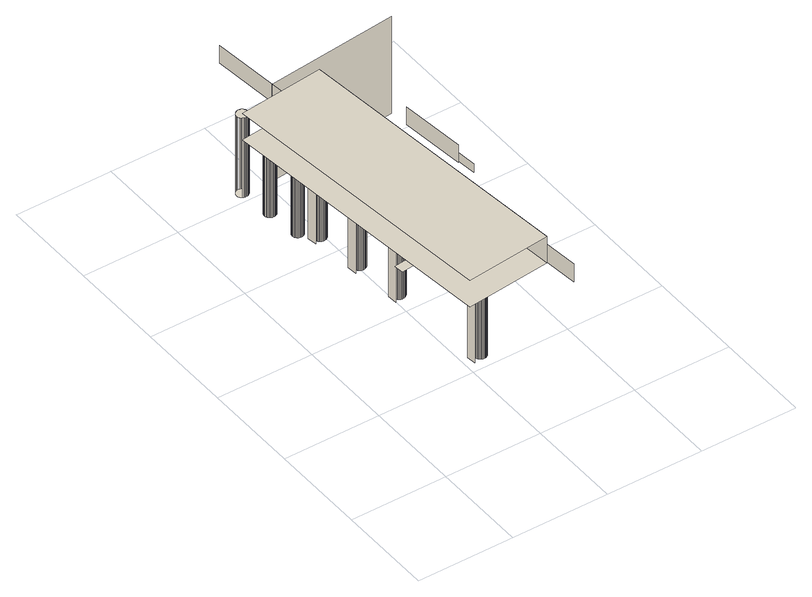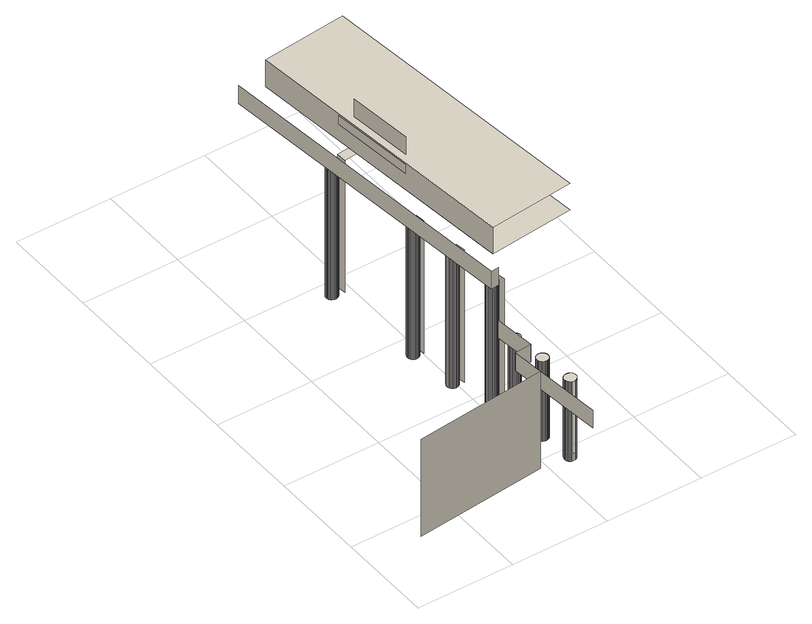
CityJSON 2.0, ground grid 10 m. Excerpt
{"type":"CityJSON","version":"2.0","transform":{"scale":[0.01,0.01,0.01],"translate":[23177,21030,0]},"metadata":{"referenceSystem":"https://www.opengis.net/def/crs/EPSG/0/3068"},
"CityObjects":{
"building1":{"type":"Building","attributes":{"name":"Brandenburger Tor","yearOfConstruction":"1791+01:00","measuredHeight":10,"storeysAboveGround":2},"address":[{"country":"Germany","locality":"Berlin","thoroughfareNumber":"8","thoroughfareName":"Pariser Platz","postcode":"10117"}],"geometry":[{"type":"MultiSurface","lod":"2","boundaries":[[[0,1,2,3]],[[4,5,6,7]],[[8,9,10,11]],[[3,2,12,13]],[[14,15,16,17]],[[18,19,15,14]],[[17,16,20,21]],[[22,23,19,18]],[[21,20,24,25]],[[25,24,26,27]],[[28,29,23,22]],[[27,26,30,31]],[[32,33,29,28]],[[31,30,34,35]],[[36,37,33,32]],[[35,34,38,39]],[[40,41,37,36]],[[6,8,11,7]],[[39,38,42,43]],[[44,45,41,40]],[[43,42,46,47]],[[48,49,45,44]],[[47,46,50,51]],[[52,53,49,48]],[[51,50,54,55]],[[56,57,53,52]],[[55,54,58,59]],[[60,61,57,56]],[[59,58,62,63]],[[64,65,61,60]],[[66,67,68,69,70,71,72,73,74,75,76,77,78,79,62,58,54,50,46,42,38,34,30,26,24,20,16,15,19,23,29,33,37,41,45,49,53,57,61,65,80,81,82,83,84,85,86,87,88,89]],[[90,91,92,93,94,95,96,97,98,64,60,56,52,48,44,40,36,32,28,22,18,14,17,21,25,27,31,35,39,43,47,51,55,59,63,99,100,101,102,103,104,105,106,107,108,109,110,111,112,113]],[[63,62,79,99]],[[114,115,116,117]],[[98,80,65,64]],[[99,79,78,100]],[[97,81,80,98]],[[100,78,77,101]],[[96,82,81,97]],[[101,77,76,102]],[[95,83,82,96]],[[102,76,75,103]],[[94,84,83,95]],[[103,75,74,104]],[[93,85,84,94]],[[104,74,73,105]],[[92,86,85,93]],[[105,73,72,106]],[[91,87,86,92]],[[106,72,71,107]],[[90,88,87,91]],[[107,71,70,108]],[[113,89,88,90]],[[112,66,89,113]],[[108,70,69,109]],[[111,67,66,112]],[[109,69,68,110]],[[110,68,67,111]],[[118,119,120,121]],[[122,123,124,125]],[[126,127,128,129]],[[130,131,132,133]],[[134,135,131,130]],[[133,132,136,137]],[[138,139,135,134]],[[137,136,140,141]],[[141,140,142,143]],[[144,145,139,138]],[[143,142,146,147]],[[148,149,145,144]],[[147,146,150,151]],[[152,153,149,148]],[[151,150,154,155]],[[156,157,153,152]],[[155,154,158,159]],[[160,161,157,156]],[[159,158,162,163]],[[164,165,161,160]],[[163,162,166,167]],[[168,169,165,164]],[[167,166,170,171]],[[172,173,169,168]],[[171,170,174,175]],[[176,177,173,172]],[[175,174,178,179]],[[180,181,177,176]],[[182,183,184,185,186,187,188,189,190,180,176,172,168,164,160,156,152,148,144,138,134,130,133,137,141,143,147,151,155,159,163,167,171,175,179,191,192,193,194,195,196,197,198,199,200,201,202,203,204,205]],[[206,207,208,209,210,211,212,213,214,215,216,217,218,219,178,174,170,166,162,158,154,150,146,142,140,136,132,131,135,139,145,149,153,157,161,165,169,173,177,181,220,221,222,223,224,225,226,227,228,229]],[[179,178,219,191]],[[190,220,181,180]],[[230,231,232,233]],[[191,219,218,192]],[[189,221,220,190]],[[192,218,217,193]],[[188,222,221,189]],[[193,217,216,194]],[[187,223,222,188]],[[194,216,215,195]],[[186,224,223,187]],[[234,235,236,237]],[[238,239,235,234]],[[237,236,240,241]],[[242,243,239,238]],[[241,240,244,245]],[[195,215,214,196]],[[245,244,246,247]],[[248,249,243,242]],[[185,225,224,186]],[[247,246,250,251]],[[252,253,249,248]],[[196,214,213,197]],[[251,250,254,255]],[[184,226,225,185]],[[256,257,253,252]],[[197,213,212,198]],[[255,254,258,259]],[[183,227,226,184]],[[260,261,262,263]],[[264,265,261,260]],[[266,267,257,256]],[[263,262,268,269]],[[270,271,265,264]],[[269,268,272,273]],[[198,212,211,199]],[[273,272,274,275]],[[182,228,227,183]],[[276,277,271,270]],[[259,258,278,279]],[[199,211,210,200]],[[275,274,280,281]],[[205,229,228,182]],[[282,283,267,266]],[[284,285,277,276]],[[204,206,229,205]],[[200,210,209,201]],[[203,207,206,204]],[[201,209,208,202]],[[202,208,207,203]],[[281,280,286,287]],[[279,278,288,289]],[[290,291,285,284]],[[292,293,283,282]],[[287,286,294,295]],[[296,297,291,290]],[[289,288,298,299]],[[295,294,300,301]],[[302,303,293,292]],[[304,305,297,296]],[[299,298,306,307]],[[301,300,308,309]],[[310,311,303,302]],[[312,313,305,304]],[[307,306,314,315]],[[309,308,316,317]],[[318,319,311,310]],[[320,321,313,312]],[[317,316,322,323]],[[315,314,324,325]],[[326,327,321,320]],[[328,329,319,318]],[[330,331,332,333,334,335,336,337,338,328,318,310,302,292,282,266,256,252,248,242,238,234,237,241,245,247,251,255,259,279,289,299,307,315,325,339,340,341,342,343,344,345,346,347,348,349,350,351,352,353]],[[354,355,356,357,358,359,360,361,362,363,364,365,366,367,324,314,306,298,288,278,258,254,250,246,244,240,236,235,239,243,249,253,257,267,283,293,303,311,319,329,368,369,370,371,372,373,374,375,376,377]],[[323,322,378,379]],[[325,324,367,339]],[[380,381,327,326]],[[338,368,329,328]],[[382,383,384,385]],[[379,378,386,387]],[[339,367,366,340]],[[388,389,381,380]],[[337,369,368,338]],[[390,391,392,393,394,395,396,397,398,399,400,401,402,403,386,378,322,316,308,300,294,286,280,274,272,268,262,261,265,271,277,285,291,297,305,313,321,327,381,389,404,405,406,407,408,409,410,411,412,413]],[[414,415,416,417,418,419,420,421,422,388,380,326,320,312,304,296,290,284,276,270,264,260,263,269,273,275,281,287,295,301,309,317,323,379,387,423,424,425,426,427,428,429,430,431,432,433,434,435,436,437]],[[387,386,403,423]],[[340,366,365,341]],[[438,439,440,441]],[[442,443,439,438]],[[422,404,389,388]],[[336,370,369,337]],[[441,440,444,445]],[[446,447,443,442]],[[445,444,448,449]],[[449,448,450,451]],[[452,453,447,446]],[[451,450,454,455]],[[341,365,364,342]],[[423,403,402,424]],[[456,457,453,452]],[[335,371,370,336]],[[421,405,404,422]],[[455,454,458,459]],[[460,461,457,456]],[[342,364,363,343]],[[424,402,401,425]],[[459,458,462,463]],[[334,372,371,335]],[[464,465,461,460]],[[420,406,405,421]],[[466,467,468,469]],[[470,471,467,466]],[[469,468,472,473]],[[474,475,471,470]],[[473,472,476,477]],[[343,363,362,344]],[[463,462,478,479]],[[477,476,480,481]],[[482,483,475,474]],[[425,401,400,426]],[[333,373,372,334]],[[484,485,465,464]],[[481,480,486,487]],[[419,407,406,420]],[[488,489,483,482]],[[344,362,361,345]],[[479,478,490,491]],[[487,486,492,493]],[[332,374,373,333]],[[494,495,489,488]],[[426,400,399,427]],[[496,497,485,484]],[[345,361,360,346]],[[418,408,407,419]],[[493,492,498,499]],[[331,375,374,332]],[[500,501,495,494]],[[491,490,502,503]],[[346,360,359,347]],[[427,399,398,428]],[[504,505,497,496]],[[330,376,375,331]],[[499,498,506,507]],[[417,409,408,418]],[[347,359,358,348]],[[353,377,376,330]],[[508,509,501,500]],[[352,354,377,353]],[[348,358,357,349]],[[351,355,354,352]],[[503,502,510,511]],[[428,398,397,429]],[[349,357,356,350]],[[350,356,355,351]],[[416,410,409,417]],[[507,506,512,513]],[[514,515,505,504]],[[516,517,509,508]],[[429,397,396,430]],[[415,411,410,416]],[[511,510,518,519]],[[430,396,395,431]],[[513,512,520,521]],[[522,523,515,514]],[[414,412,411,415]],[[524,525,517,516]],[[431,395,394,432]],[[437,413,412,414]],[[436,390,413,437]],[[432,394,393,433]],[[435,391,390,436]],[[519,518,526,527]],[[433,393,392,434]],[[434,392,391,435]],[[521,520,528,529]],[[530,531,523,522]],[[532,533,525,524]],[[534,535,536,537,538,539,540,541,542,530,522,514,504,496,484,464,460,456,452,446,442,438,441,445,449,451,455,459,463,479,491,503,511,519,527,543,544,545,546,547,548,549,550,551,552,553,554,555,556,557]],[[558,559,560,561,562,563,564,565,566,567,568,569,570,571,526,518,510,502,490,478,462,458,454,450,448,444,440,439,443,447,453,457,461,465,485,497,505,515,523,531,572,573,574,575,576,577,578,579,580,581]],[[527,526,571,543]],[[529,528,582,583]],[[542,572,531,530]],[[584,585,533,532]],[[543,571,570,544]],[[583,582,586,587]],[[541,573,572,542]],[[588,589,585,584]],[[590,591,592,593,594,595,596,597,598,588,584,532,524,516,508,500,494,488,482,474,470,466,469,473,477,481,487,493,499,507,513,521,529,583,587,599,600,601,602,603,604,605,606,607,608,609,610,611,612,613]],[[614,615,616,617,618,619,620,621,622,623,624,625,626,627,586,582,528,520,512,506,498,492,486,480,476,472,468,467,471,475,483,489,495,501,509,517,525,533,585,589,628,629,630,631,632,633,634,635,636,637]],[[544,570,569,545]],[[587,586,627,599]],[[638,639,640,641]],[[540,574,573,541]],[[598,628,589,588]],[[545,569,568,546]],[[642,643,639,638]],[[599,627,626,600]],[[539,575,574,540]],[[597,629,628,598]],[[546,568,567,547]],[[644,645,643,642]],[[600,626,625,601]],[[538,576,575,539]],[[596,630,629,597]],[[547,567,566,548]],[[646,647,645,644]],[[537,577,576,538]],[[601,625,624,602]],[[595,631,630,596]],[[648,649,650,651]],[[548,566,565,549]],[[536,578,577,537]],[[652,653,647,646]],[[602,624,623,603]],[[549,565,564,550]],[[535,579,578,536]],[[594,632,631,595]],[[651,650,654,655]],[[550,564,563,551]],[[656,657,653,652]],[[534,580,579,535]],[[603,623,622,604]],[[551,563,562,552]],[[557,581,580,534]],[[593,633,632,594]],[[556,558,581,557]],[[552,562,561,553]],[[555,559,558,556]],[[655,654,658,659]],[[553,561,560,554]],[[554,560,559,555]],[[604,622,621,605]],[[660,661,657,656]],[[592,634,633,593]],[[662,663,664,665]],[[605,621,620,606]],[[666,667,668,669,670,671,672,673,674,660,656,652,646,644,642,638,641,675,676,677,678,679,680,681,682,683,684,685,686,687,688,648,651,655,659,689,690,691,692,693,694,695,696,697,698,699,700,701,702,703]],[[704,705,706,707,708,709,710,711,712,713,714,715,716,717,658,654,650,649,718,719,720,721,722,723,724,725,726,727,728,729,730,731,640,639,643,645,647,653,657,661,732,733,734,735,736,737,738,739,740,741]],[[591,635,634,592]],[[659,658,717,689]],[[606,620,619,607]],[[674,732,661,660]],[[590,636,635,591]],[[607,619,618,608]],[[613,637,636,590]],[[612,614,637,613]],[[608,618,617,609]],[[611,615,614,612]],[[609,617,616,610]],[[610,616,615,611]],[[673,733,732,674]],[[742,743,127,126]],[[672,734,733,673]],[[671,735,734,672]],[[692,714,713,693]],[[670,736,735,671]],[[693,713,712,694]],[[669,737,736,670]],[[694,712,711,695]],[[668,738,737,669]],[[695,711,710,696]],[[667,739,738,668]],[[696,710,709,697]],[[666,740,739,667]],[[697,709,708,698]],[[703,741,740,666]],[[702,704,741,703]],[[698,708,707,699]],[[701,705,704,702]],[[699,707,706,700]],[[700,706,705,701]],[[744,745,663,662]],[[746,747,745,744]],[[748,749,750,751]]]}]}
},
"vertices":[
[242,1102,1500],[253,1002,1500],[1086,1095,1500],[1075,1194,1500],[319,93,1700],[13,3051,1700],[895,3149,1700],[1205,185,1700],[895,3149,2000],[13,3051,2000],[319,93,2000],[1205,185,2000],[1086,1095,0],[1075,1194,0],[1132,1137,0],[1132,1137,1500],[1130,1144,1500],[1130,1144,0],[1135,1130,0],[1135,1130,1500],[1129,1152,1500],[1129,1152,0],[1139,1123,0],[1139,1123,1500],[1129,1156,1500],[1129,1156,0],[1129,1160,1500],[1129,1160,0],[1144,1116,0],[1144,1116,1500],[1130,1168,1500],[1130,1168,0],[1149,1111,0],[1149,1111,1500],[1132,1175,1500],[1132,1175,0],[1155,1106,0],[1155,1106,1500],[1135,1183,1500],[1135,1183,0],[1162,1102,0],[1162,1102,1500],[1139,1190,1500],[1139,1190,0],[1169,1099,0],[1169,1099,1500],[1144,1196,1500],[1144,1196,0],[1177,1097,0],[1177,1097,1500],[1149,1201,1500],[1149,1201,0],[1185,1096,0],[1185,1096,1500],[1155,1206,1500],[1155,1206,0],[1193,1096,0],[1193,1096,1500],[1162,1210,1500],[1162,1210,0],[1200,1097,0],[1200,1097,1500],[1169,1213,1500],[1169,1213,0],[1208,1099,0],[1208,1099,1500],[1249,1160,1500],[1248,1168,1500],[1246,1175,1500],[1243,1183,1500],[1239,1190,1500],[1234,1196,1500],[1228,1201,1500],[1222,1206,1500],[1215,1210,1500],[1208,1213,1500],[1200,1215,1500],[1193,1216,1500],[1185,1216,1500],[1177,1215,1500],[1215,1102,1500],[1222,1106,1500],[1228,1111,1500],[1234,1116,1500],[1239,1123,1500],[1243,1130,1500],[1246,1137,1500],[1248,1144,1500],[1249,1152,1500],[1249,1156,1500],[1249,1152,0],[1248,1144,0],[1246,1137,0],[1243,1130,0],[1239,1123,0],[1234,1116,0],[1228,1111,0],[1222,1106,0],[1215,1102,0],[1177,1215,0],[1185,1216,0],[1193,1216,0],[1200,1215,0],[1208,1213,0],[1215,1210,0],[1222,1206,0],[1228,1201,0],[1234,1196,0],[1239,1190,0],[1243,1183,0],[1246,1175,0],[1248,1168,0],[1249,1160,0],[1249,1156,0],[1014,2013,2100],[1014,2013,2300],[1084,1342,2300],[1084,1342,2100],[1093,2123,2000],[1093,2123,2100],[1184,1249,2100],[1184,1249,2000],[987,2250,1500],[998,2150,1500],[998,2150,0],[987,2250,0],[1042,3331,1500],[1042,3331,1700],[1386,41,1700],[1386,41,1500],[1021,2194,0],[1021,2194,1500],[1019,2202,1500],[1019,2202,0],[1024,2187,0],[1024,2187,1500],[1018,2210,1500],[1018,2210,0],[1028,2180,0],[1028,2180,1500],[1018,2214,1500],[1018,2214,0],[1018,2218,1500],[1018,2218,0],[1033,2174,0],[1033,2174,1500],[1019,2225,1500],[1019,2225,0],[1038,2168,0],[1038,2168,1500],[1021,2233,1500],[1021,2233,0],[1045,2164,0],[1045,2164,1500],[1024,2240,1500],[1024,2240,0],[1051,2160,0],[1051,2160,1500],[1028,2247,1500],[1028,2247,0],[1059,2157,0],[1059,2157,1500],[1033,2253,1500],[1033,2253,0],[1066,2155,0],[1066,2155,1500],[1038,2259,1500],[1038,2259,0],[1074,2154,0],[1074,2154,1500],[1045,2264,1500],[1045,2264,0],[1082,2154,0],[1082,2154,1500],[1051,2268,1500],[1051,2268,0],[1090,2155,0],[1090,2155,1500],[1059,2271,1500],[1059,2271,0],[1097,2157,0],[1097,2157,1500],[1138,2210,0],[1137,2202,0],[1135,2194,0],[1132,2187,0],[1128,2180,0],[1123,2174,0],[1118,2168,0],[1111,2164,0],[1105,2160,0],[1066,2273,0],[1074,2274,0],[1082,2274,0],[1090,2273,0],[1097,2271,0],[1105,2268,0],[1111,2264,0],[1118,2259,0],[1123,2253,0],[1128,2247,0],[1132,2240,0],[1135,2233,0],[1137,2225,0],[1138,2218,0],[1138,2214,0],[1138,2218,1500],[1137,2225,1500],[1135,2233,1500],[1132,2240,1500],[1128,2247,1500],[1123,2253,1500],[1118,2259,1500],[1111,2264,1500],[1105,2268,1500],[1097,2271,1500],[1090,2273,1500],[1082,2274,1500],[1074,2274,1500],[1066,2273,1500],[1105,2160,1500],[1111,2164,1500],[1118,2168,1500],[1123,2174,1500],[1128,2180,1500],[1132,2187,1500],[1135,2194,1500],[1137,2202,1500],[1138,2210,1500],[1138,2214,1500],[929,2767,1500],[940,2668,1500],[940,2668,0],[929,2767,0],[968,2707,0],[968,2707,1500],[965,2715,1500],[965,2715,0],[971,2700,0],[971,2700,1500],[964,2723,1500],[964,2723,0],[974,2693,0],[974,2693,1500],[964,2726,1500],[964,2726,0],[964,2730,1500],[964,2730,0],[979,2687,0],[979,2687,1500],[965,2738,1500],[965,2738,0],[985,2681,0],[985,2681,1500],[968,2746,1500],[968,2746,0],[991,2676,0],[991,2676,1500],[971,2753,1500],[971,2753,0],[783,3375,0],[783,3375,900],[781,3382,900],[781,3382,0],[786,3367,0],[786,3367,900],[998,2673,0],[998,2673,1500],[780,3390,900],[780,3390,0],[790,3361,0],[790,3361,900],[780,3394,900],[780,3394,0],[780,3398,900],[780,3398,0],[795,3354,0],[795,3354,900],[974,2760,1500],[974,2760,0],[781,3406,900],[781,3406,0],[1005,2670,0],[1005,2670,1500],[800,3349,0],[800,3349,900],[783,3413,900],[783,3413,0],[979,2766,1500],[979,2766,0],[806,3344,0],[806,3344,900],[1013,2667,0],[1013,2667,1500],[786,3421,900],[786,3421,0],[813,3340,0],[813,3340,900],[985,2772,1500],[985,2772,0],[790,3427,900],[790,3427,0],[1021,2666,0],[1021,2666,1500],[821,3337,0],[821,3337,900],[991,2776,1500],[991,2776,0],[795,3434,900],[795,3434,0],[1028,2666,0],[1028,2666,1500],[828,3335,0],[828,3335,900],[998,2780,1500],[998,2780,0],[800,3439,900],[800,3439,0],[1036,2667,0],[1036,2667,1500],[836,3334,0],[836,3334,900],[806,3444,900],[806,3444,0],[1005,2783,1500],[1005,2783,0],[844,3334,0],[844,3334,900],[1044,2670,0],[1044,2670,1500],[1084,2723,0],[1083,2715,0],[1081,2707,0],[1078,2700,0],[1074,2693,0],[1070,2687,0],[1064,2681,0],[1058,2676,0],[1051,2673,0],[1013,2785,0],[1021,2786,0],[1028,2786,0],[1036,2785,0],[1044,2783,0],[1051,2780,0],[1058,2776,0],[1064,2772,0],[1070,2766,0],[1074,2760,0],[1078,2753,0],[1081,2746,0],[1083,2738,0],[1084,2730,0],[1084,2726,0],[1084,2730,1500],[1083,2738,1500],[1081,2746,1500],[1078,2753,1500],[1074,2760,1500],[1070,2766,1500],[1064,2772,1500],[1058,2776,1500],[1051,2780,1500],[1044,2783,1500],[1036,2785,1500],[1028,2786,1500],[1021,2786,1500],[1013,2785,1500],[1051,2673,1500],[1058,2676,1500],[1064,2681,1500],[1070,2687,1500],[1074,2693,1500],[1078,2700,1500],[1081,2707,1500],[1083,2715,1500],[1084,2723,1500],[1084,2726,1500],[813,3448,900],[813,3448,0],[852,3335,0],[852,3335,900],[872,3285,1500],[883,3185,1500],[883,3185,0],[872,3285,0],[821,3451,900],[821,3451,0],[859,3337,0],[859,3337,900],[900,3398,900],[899,3406,900],[897,3413,900],[894,3421,900],[890,3427,900],[885,3434,900],[880,3439,900],[873,3444,900],[866,3448,900],[859,3451,900],[852,3453,900],[844,3454,900],[836,3454,900],[828,3453,900],[866,3340,900],[873,3344,900],[880,3349,900],[885,3354,900],[890,3361,900],[894,3367,900],[897,3375,900],[899,3382,900],[900,3390,900],[900,3394,900],[900,3390,0],[899,3382,0],[897,3375,0],[894,3367,0],[890,3361,0],[885,3354,0],[880,3349,0],[873,3344,0],[866,3340,0],[828,3453,0],[836,3454,0],[844,3454,0],[852,3453,0],[859,3451,0],[866,3448,0],[873,3444,0],[880,3439,0],[885,3434,0],[890,3427,0],[894,3421,0],[897,3413,0],[899,3406,0],[900,3398,0],[900,3394,0],[743,3732,0],[743,3732,900],[741,3740,900],[741,3740,0],[746,3725,0],[746,3725,900],[740,3748,900],[740,3748,0],[750,3718,0],[750,3718,900],[740,3752,900],[740,3752,0],[740,3755,900],[740,3755,0],[755,3712,0],[755,3712,900],[741,3763,900],[741,3763,0],[760,3706,0],[760,3706,900],[743,3771,900],[743,3771,0],[767,3702,0],[767,3702,900],[746,3778,900],[746,3778,0],[774,3698,0],[774,3698,900],[914,3220,0],[914,3220,1500],[912,3228,1500],[912,3228,0],[917,3213,0],[917,3213,1500],[911,3235,1500],[911,3235,0],[921,3206,0],[921,3206,1500],[911,3239,1500],[911,3239,0],[750,3785,900],[750,3785,0],[911,3243,1500],[911,3243,0],[926,3200,0],[926,3200,1500],[781,3695,0],[781,3695,900],[912,3251,1500],[912,3251,0],[931,3194,0],[931,3194,1500],[755,3791,900],[755,3791,0],[914,3259,1500],[914,3259,0],[937,3189,0],[937,3189,1500],[788,3693,0],[788,3693,900],[917,3266,1500],[917,3266,0],[944,3185,0],[944,3185,1500],[760,3797,900],[760,3797,0],[796,3692,0],[796,3692,900],[921,3273,1500],[921,3273,0],[951,3182,0],[951,3182,1500],[767,3802,900],[767,3802,0],[926,3279,1500],[926,3279,0],[804,3692,0],[804,3692,900],[959,3180,0],[959,3180,1500],[774,3805,900],[774,3805,0],[931,3284,1500],[931,3284,0],[812,3693,0],[812,3693,900],[967,3179,0],[967,3179,1500],[781,3808,900],[781,3808,0],[937,3289,1500],[937,3289,0],[819,3695,0],[819,3695,900],[975,3179,0],[975,3179,1500],[860,3748,0],[859,3740,0],[857,3732,0],[854,3725,0],[850,3718,0],[845,3712,0],[840,3706,0],[834,3702,0],[827,3698,0],[788,3811,0],[796,3812,0],[804,3812,0],[812,3811,0],[819,3808,0],[827,3805,0],[834,3802,0],[840,3797,0],[845,3791,0],[850,3785,0],[854,3778,0],[857,3771,0],[859,3763,0],[860,3755,0],[860,3752,0],[860,3755,900],[859,3763,900],[857,3771,900],[854,3778,900],[850,3785,900],[845,3791,900],[840,3797,900],[834,3802,900],[827,3805,900],[819,3808,900],[812,3811,900],[804,3812,900],[796,3812,900],[788,3811,900],[827,3698,900],[834,3702,900],[840,3706,900],[845,3712,900],[850,3718,900],[854,3725,900],[857,3732,900],[859,3740,900],[860,3748,900],[860,3752,900],[944,3293,1500],[944,3293,0],[983,3180,0],[983,3180,1500],[951,3296,1500],[951,3296,0],[990,3182,0],[990,3182,1500],[1031,3235,0],[1030,3228,0],[1028,3220,0],[1025,3213,0],[1021,3206,0],[1016,3200,0],[1010,3194,0],[1004,3189,0],[997,3185,0],[959,3298,0],[967,3299,0],[975,3299,0],[983,3298,0],[990,3296,0],[997,3293,0],[1004,3289,0],[1010,3284,0],[1016,3279,0],[1021,3273,0],[1025,3266,0],[1028,3259,0],[1030,3251,0],[1031,3243,0],[1031,3239,0],[1031,3243,1500],[1030,3251,1500],[1028,3259,1500],[1025,3266,1500],[1021,3273,1500],[1016,3279,1500],[1010,3284,1500],[1004,3289,1500],[997,3293,1500],[990,3296,1500],[983,3298,1500],[975,3299,1500],[967,3299,1500],[959,3298,1500],[997,3185,1500],[1004,3189,1500],[1010,3194,1500],[1016,3200,1500],[1021,3206,1500],[1025,3213,1500],[1028,3220,1500],[1030,3228,1500],[1031,3235,1500],[1031,3239,1500],[734,4055,0],[734,4055,900],[727,4059,900],[727,4059,0],[741,4052,0],[741,4052,900],[749,4050,0],[749,4050,900],[756,4049,0],[756,4049,900],[721,4154,0],[721,4154,900],[727,4159,900],[727,4159,0],[764,4049,0],[764,4049,900],[734,4163,900],[734,4163,0],[772,4050,0],[772,4050,900],[741,4166,900],[741,4166,0],[780,4052,0],[780,4052,900],[918,3743,900],[918,3743,1100],[962,3322,1100],[962,3322,900],[820,4105,0],[819,4097,0],[817,4090,0],[814,4083,0],[810,4076,0],[806,4069,0],[800,4064,0],[794,4059,0],[787,4055,0],[721,4064,0],[715,4069,0],[710,4076,0],[706,4083,0],[703,4090,0],[701,4097,0],[700,4105,0],[700,4109,0],[700,4113,0],[701,4121,0],[703,4128,0],[706,4136,0],[710,4143,0],[715,4149,0],[749,4168,0],[756,4169,0],[764,4169,0],[772,4168,0],[780,4166,0],[787,4163,0],[794,4159,0],[800,4154,0],[806,4149,0],[810,4143,0],[814,4136,0],[817,4128,0],[819,4121,0],[820,4113,0],[820,4109,0],[820,4113,900],[819,4121,900],[817,4128,900],[814,4136,900],[810,4143,900],[806,4149,900],[800,4154,900],[794,4159,900],[787,4163,900],[780,4166,900],[772,4168,900],[764,4169,900],[756,4169,900],[749,4168,900],[715,4149,900],[710,4143,900],[706,4136,900],[703,4128,900],[701,4121,900],[700,4113,900],[700,4109,900],[700,4105,900],[701,4097,900],[703,4090,900],[706,4083,900],[710,4076,900],[715,4069,900],[721,4064,900],[787,4055,900],[794,4059,900],[800,4064,900],[806,4069,900],[810,4076,900],[814,4083,900],[817,4090,900],[819,4097,900],[820,4105,900],[820,4109,900],[962,3322,1500],[962,3322,1700],[1095,3761,900],[1095,3761,1100],[990,4776,900],[990,4776,1100],[2429,4229,0],[2429,4229,1100],[1061,4087,1100],[1061,4087,0]
]}
